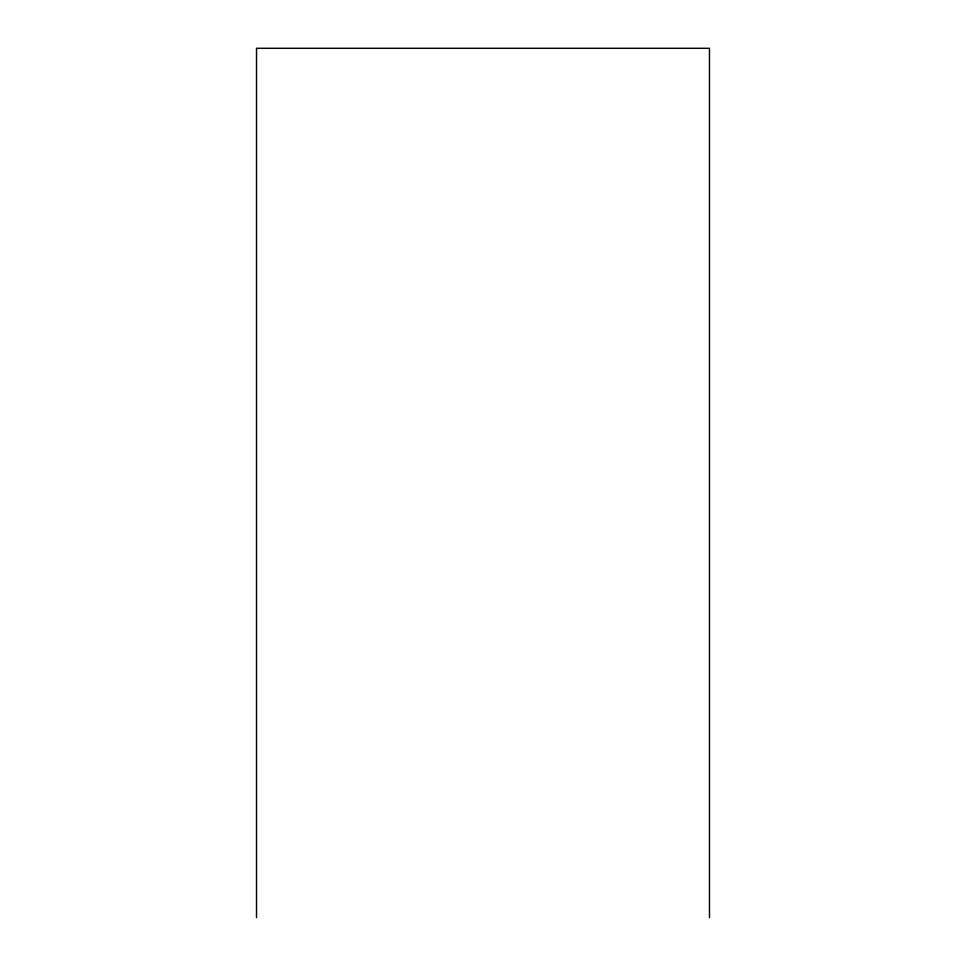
<?xml version="1.0" encoding="UTF-8"?>
<svg xmlns="http://www.w3.org/2000/svg" width="966" height="966" viewBox="0 0 966 966"><rect width="100%" height="100%" fill="white"/><g stroke="black" fill="none" stroke-linecap="round" stroke-linejoin="round"><path stroke-width="1.45" d="M709.479 917.7L709.479 48.3L256.521 48.3L256.521 917.7"/></g></svg>
